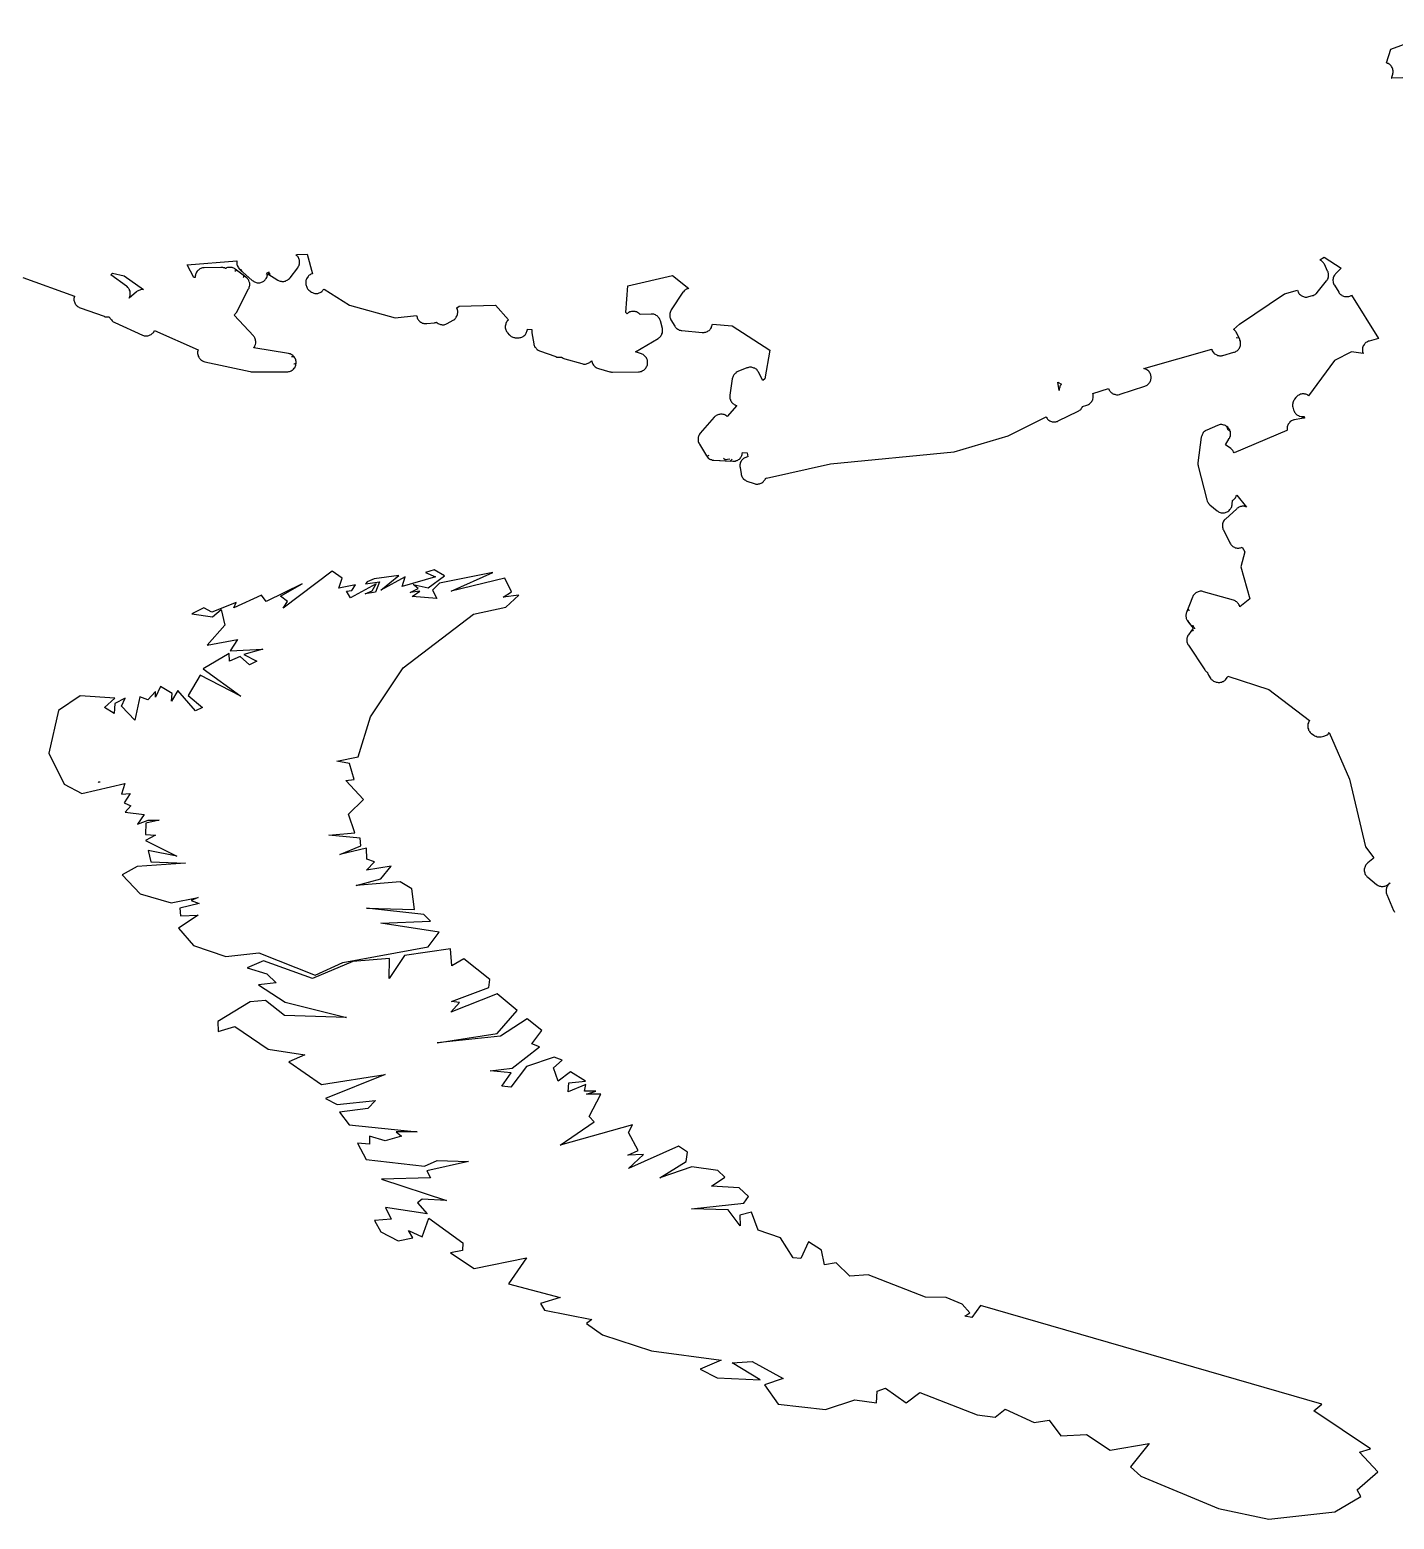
# Model space of a CAD drawing. Header units: metres. Extents: x 0 to 1325, y -1 to 773.
# Drawn here: x 850.8 to 917.4, y 24.1 to 96.8 of the extents above; entities that cross this region are included whole.
import ezdxf

# ---------------------------------------------------------------- set-up
doc = ezdxf.new("R2010")
doc.units = ezdxf.units.M

msp = doc.modelspace()

# ---------------------------------------------------------------- linework, layer by layer
at = {"layer": 'CUT'}
for points in [[(917.8, 94.458), (917.25, 94.428), (917.26, 94.438), (917.27, 94.488), (917.31, 94.628), (917.32, 94.668), (917.33, 94.708), (917.33, 94.758), (917.33, 94.798), (917.32, 94.838), (917.31, 94.878), (917.29, 94.918), (917.28, 94.958), (917.25, 94.998), (917.23, 95.038), (917.2, 95.068), (917.17, 95.098), (917.13, 95.118), (917.09, 95.148), (917.06, 95.158), (917.01, 95.178), (917.21, 95.858), (919.78, 96.798)], [(850.42, 84.708), (852.95, 83.798), (852.94, 83.768), (852.93, 83.728), (852.92, 83.678), (852.92, 83.638), (852.92, 83.588), (852.93, 83.548), (852.94, 83.508), (852.96, 83.458), (852.98, 83.418), (853.01, 83.388), (853.03, 83.348), (853.07, 83.318), (853.1, 83.288), (853.14, 83.268), (853.18, 83.238), (853.22, 83.228), (854.39, 82.808), (854.43, 82.788), (854.47, 82.788), (854.52, 82.778), (854.56, 82.778), (854.6, 82.778), (854.62, 82.778), (854.75, 82.628), (854.78, 82.588), (854.81, 82.568), (854.84, 82.538), (854.88, 82.518), (854.91, 82.498), (856.26, 81.888), (856.31, 81.868), (856.35, 81.858), (856.39, 81.848), (856.44, 81.848), (856.48, 81.848), (856.53, 81.858), (856.57, 81.868), (856.61, 81.878), (856.65, 81.898), (856.69, 81.918), (856.73, 81.948), (856.76, 81.978), (856.79, 82.008), (856.82, 82.038), (856.84, 82.078), (856.86, 82.118), (858.98, 81.168), (858.98, 81.158), (858.97, 81.118), (858.96, 81.078), (858.96, 81.028), (858.96, 80.988), (858.97, 80.948), (858.98, 80.898), (858.99, 80.858), (859.01, 80.818), (859.03, 80.778), (859.06, 80.748), (859.09, 80.718), (859.12, 80.688), (859.15, 80.658), (859.19, 80.638), (859.23, 80.618), (859.27, 80.598), (859.31, 80.588), (861.53, 80.108), (861.58, 80.098), (861.63, 80.098), (863.32, 80.098), (863.36, 80.098), (863.41, 80.108), (863.45, 80.118), (863.49, 80.128), (863.53, 80.148), (863.57, 80.178), (863.61, 80.198), (863.64, 80.228), (863.67, 80.268), (863.7, 80.298), (863.72, 80.338), (863.74, 80.378), (863.75, 80.418), (863.76, 80.468), (863.77, 80.508), (863.77, 80.558), (863.77, 80.598), (863.76, 80.648), (863.75, 80.688), (863.73, 80.728), (863.71, 80.768), (863.69, 80.808), (863.66, 80.838), (863.63, 80.878), (863.6, 80.898), (863.56, 80.928), (863.52, 80.948), (863.48, 80.968), (863.44, 80.978), (863.39, 80.988), (861.7, 81.268), (861.71, 81.278), (861.74, 81.318), (861.76, 81.358), (861.77, 81.398), (861.79, 81.438), (861.8, 81.488), (861.8, 81.528), (861.8, 81.578), (861.79, 81.618), (861.79, 81.658), (861.77, 81.708), (861.75, 81.748), (861.73, 81.788), (861.71, 81.818), (861.68, 81.858), (860.74, 82.858), (860.77, 82.888), (860.8, 82.928), (860.83, 82.958), (860.85, 82.998), (861.45, 84.148), (861.47, 84.188), (861.48, 84.238), (861.49, 84.278), (861.5, 84.318), (861.5, 84.368), (861.5, 84.418), (861.49, 84.458), (861.48, 84.498), (861.46, 84.548), (861.44, 84.588), (861.41, 84.618), (861.39, 84.658), (861.35, 84.688), (861.32, 84.718), (860.8, 85.108), (860.76, 85.138), (860.72, 85.158), (860.68, 85.168), (860.64, 85.188), (860.59, 85.198), (860.55, 85.198), (860.5, 85.198), (860.46, 85.188), (860.42, 85.188), (860.37, 85.168), (860.33, 85.148), (860.32, 85.148), (860.27, 85.168), (860.23, 85.178), (860.19, 85.188), (860.14, 85.198), (860.1, 85.198), (859.28, 85.178), (859.24, 85.178), (859.19, 85.168), (859.15, 85.158), (859.11, 85.138), (859.07, 85.118), (859.03, 85.098), (859, 85.068), (858.97, 85.038), (858.94, 85.008), (858.91, 84.968), (858.89, 84.928), (858.87, 84.888), (858.86, 84.848), (858.85, 84.808), (858.84, 84.768), (858.84, 84.718), (858.84, 84.708), (858.77, 84.708), (858.45, 85.328), (860.88, 85.508), (860.87, 85.458), (860.87, 85.418), (860.87, 85.368), (860.88, 85.328), (860.9, 85.288), (860.91, 85.248), (860.94, 85.208), (860.96, 85.168), (860.99, 85.128), (861.02, 85.098), (861.63, 84.558), (861.67, 84.538), (861.7, 84.508), (861.74, 84.488), (861.78, 84.478), (861.82, 84.458), (861.86, 84.448), (861.91, 84.448), (861.95, 84.448), (861.99, 84.448), (862.04, 84.458), (862.08, 84.468), (862.12, 84.488), (862.16, 84.508), (862.19, 84.528), (862.23, 84.558), (862.26, 84.588), (862.28, 84.618), (862.31, 84.658), (862.33, 84.698), (862.35, 84.738), (862.36, 84.778), (862.39, 84.888), (862.87, 84.578), (862.9, 84.558), (862.94, 84.538), (862.99, 84.528), (863.03, 84.518), (863.07, 84.508), (863.12, 84.508), (863.16, 84.508), (863.21, 84.518), (863.25, 84.528), (863.29, 84.548), (863.33, 84.568), (863.37, 84.588), (863.4, 84.618), (863.44, 84.648), (863.47, 84.678), (863.85, 85.168), (863.87, 85.208), (863.89, 85.248), (863.91, 85.288), (863.92, 85.328), (863.93, 85.368), (863.94, 85.418), (863.94, 85.458), (863.94, 85.498), (863.93, 85.548), (863.92, 85.588), (863.9, 85.628), (863.88, 85.668), (863.86, 85.708), (863.83, 85.738), (863.8, 85.768), (863.77, 85.798), (863.79, 85.818), (864.31, 85.838), (864.57, 84.888), (864.53, 84.878), (864.49, 84.858), (864.45, 84.838), (864.41, 84.808), (864.38, 84.778), (864.35, 84.748), (864.32, 84.708), (864.3, 84.678), (864.28, 84.638), (864.26, 84.588), (864.25, 84.548), (864.24, 84.508), (864.24, 84.458), (864.24, 84.418), (864.25, 84.368), (864.26, 84.318), (864.27, 84.278), (864.29, 84.228), (864.31, 84.188), (864.33, 84.148), (864.36, 84.108), (864.39, 84.078), (864.43, 84.048), (864.47, 84.018), (864.52, 83.988), (864.56, 83.968), (864.6, 83.958), (864.64, 83.938), (864.68, 83.928), (864.73, 83.928), (864.77, 83.928), (864.82, 83.928), (864.86, 83.938), (864.9, 83.958), (864.94, 83.968), (864.98, 83.988), (865.02, 84.018), (865.05, 84.048), (865.08, 84.078), (865.11, 84.108), (865.13, 84.138), (866.38, 83.348), (868.6, 82.728), (869.65, 82.848), (869.66, 82.818), (869.67, 82.768), (869.68, 82.728), (869.7, 82.688), (869.72, 82.648), (869.75, 82.618), (869.78, 82.578), (869.81, 82.548), (869.85, 82.528), (869.89, 82.498), (869.93, 82.478), (869.97, 82.468), (870.01, 82.458), (870.06, 82.448), (870.1, 82.448), (870.15, 82.448), (870.52, 82.488), (870.56, 82.498), (870.61, 82.508), (870.62, 82.518), (870.66, 82.488), (870.7, 82.458), (870.74, 82.438), (870.78, 82.428), (870.82, 82.408), (870.86, 82.408), (870.9, 82.398), (870.95, 82.398), (870.99, 82.398), (871.03, 82.408), (871.07, 82.418), (871.11, 82.438), (871.15, 82.458), (871.43, 82.618), (871.47, 82.638), (871.51, 82.668), (871.54, 82.698), (871.57, 82.738), (871.59, 82.768), (871.61, 82.808), (871.63, 82.848), (871.64, 82.888), (871.65, 82.938), (871.66, 82.978), (871.66, 83.028), (871.66, 83.068), (871.65, 83.108), (871.64, 83.158), (871.62, 83.198), (871.61, 83.228), (871.73, 83.298), (873.51, 83.348), (874.14, 82.638), (874.11, 82.608), (874.08, 82.578), (874.05, 82.538), (874.03, 82.498), (874.01, 82.458), (874, 82.418), (873.99, 82.378), (873.98, 82.328), (873.98, 82.288), (873.98, 82.238), (873.99, 82.198), (874, 82.148), (874.02, 82.108), (874.04, 82.068), (874.07, 82.038), (874.09, 81.998), (874.17, 81.908), (874.2, 81.878), (874.24, 81.848), (874.27, 81.828), (874.31, 81.808), (874.35, 81.788), (874.39, 81.778), (874.43, 81.768), (874.47, 81.758), (874.51, 81.758), (874.61, 81.758), (874.65, 81.758), (874.7, 81.768), (874.74, 81.778), (874.78, 81.788), (874.82, 81.808), (874.86, 81.828), (874.89, 81.858), (874.93, 81.888), (874.96, 81.918), (874.98, 81.958), (875, 81.988), (875.02, 82.028), (875.04, 82.068), (875.05, 82.118), (875.06, 82.158), (875.06, 82.178), (875.28, 82.168), (875.27, 82.138), (875.27, 82.088), (875.27, 82.048), (875.28, 81.998), (875.37, 81.468), (875.38, 81.428), (875.39, 81.388), (875.41, 81.348), (875.43, 81.308), (875.45, 81.278), (875.48, 81.248), (875.51, 81.218), (875.54, 81.188), (875.58, 81.158), (875.62, 81.138), (875.65, 81.128), (876.44, 80.838), (876.49, 80.818), (876.53, 80.818), (876.57, 80.808), (876.62, 80.808), (876.66, 80.808), (876.71, 80.818), (876.73, 80.818), (876.76, 80.788), (876.8, 80.768), (876.84, 80.748), (876.89, 80.738), (877.72, 80.498), (877.76, 80.488), (877.8, 80.478), (877.85, 80.478), (877.89, 80.478), (877.94, 80.488), (877.98, 80.498), (878.02, 80.518), (878.06, 80.538), (878.1, 80.558), (878.13, 80.588), (878.17, 80.618), (878.2, 80.638), (878.21, 80.598), (878.22, 80.548), (878.24, 80.508), (878.26, 80.468), (878.28, 80.428), (878.31, 80.398), (878.34, 80.368), (878.37, 80.338), (878.41, 80.308), (878.44, 80.288), (878.48, 80.268), (878.53, 80.258), (879.09, 80.098), (879.13, 80.088), (879.17, 80.078), (879.22, 80.078), (880.49, 80.098), (880.53, 80.098), (880.58, 80.108), (880.62, 80.118), (880.66, 80.138), (880.7, 80.158), (880.74, 80.178), (880.77, 80.208), (880.81, 80.238), (880.84, 80.278), (880.86, 80.308), (880.88, 80.348), (880.9, 80.388), (880.92, 80.438), (880.92, 80.478), (880.93, 80.518), (880.93, 80.568), (880.93, 80.608), (880.92, 80.658), (880.9, 80.698), (880.89, 80.738), (880.87, 80.778), (880.84, 80.818), (880.81, 80.848), (880.78, 80.878), (880.75, 80.908), (880.71, 80.938), (880.67, 80.958), (880.63, 80.978), (880.34, 81.078), (881.44, 81.718), (881.47, 81.748), (881.51, 81.768), (881.54, 81.798), (881.57, 81.838), (881.59, 81.878), (881.62, 81.918), (881.63, 81.958), (881.65, 81.998), (881.65, 82.038), (881.66, 82.088), (881.66, 82.128), (881.66, 82.178), (881.65, 82.218), (881.56, 82.578), (881.54, 82.618), (881.53, 82.658), (881.51, 82.698), (881.48, 82.738), (881.45, 82.768), (881.42, 82.798), (881.39, 82.828), (881.35, 82.848), (881.31, 82.878), (881.27, 82.888), (881.23, 82.908), (881.19, 82.908), (881.15, 82.918), (881.1, 82.918), (880.57, 82.898), (880.55, 82.918), (880.52, 82.948), (880.48, 82.968), (880.44, 82.998), (880.4, 83.018), (880.36, 83.028), (880.32, 83.038), (880.28, 83.048), (880.23, 83.048), (880.19, 83.048), (880.14, 83.038), (880.1, 83.028), (880.06, 83.018), (880.02, 82.998), (879.98, 82.978), (879.95, 82.948), (879.93, 82.928), (879.86, 82.998), (879.97, 84.288), (882.14, 84.798), (882.94, 84.168), (882.89, 84.158), (882.85, 84.138), (882.81, 84.128), (882.78, 84.098), (882.74, 84.078), (882.71, 84.048), (882.68, 84.008), (882.65, 83.978), (882.08, 83.118), (882.06, 83.078), (882.04, 83.038), (882.03, 82.998), (882.02, 82.948), (882.01, 82.908), (882.01, 82.858), (882.01, 82.818), (882.02, 82.768), (882.03, 82.728), (882.05, 82.678), (882.07, 82.638), (882.25, 82.328), (882.27, 82.298), (882.3, 82.258), (882.33, 82.228), (882.36, 82.208), (882.4, 82.178), (882.44, 82.158), (882.47, 82.138), (882.52, 82.128), (882.56, 82.118), (882.6, 82.108), (883.6, 82.018), (883.64, 82.018), (883.69, 82.018), (883.73, 82.028), (883.77, 82.038), (883.81, 82.048), (883.85, 82.068), (883.89, 82.098), (883.93, 82.118), (883.96, 82.148), (883.99, 82.178), (884.01, 82.218), (884.04, 82.258), (884.05, 82.288), (884.07, 82.338), (884.08, 82.378), (884.09, 82.418), (884.09, 82.428), (885.05, 82.338), (886.9, 81.148), (886.66, 79.758), (886.56, 79.678), (886.35, 80.078), (886.33, 80.118), (886.3, 80.148), (886.27, 80.188), (886.24, 80.218), (886.2, 80.238), (886.16, 80.268), (886.12, 80.278), (886.08, 80.298), (886.04, 80.308), (886, 80.318), (885.95, 80.318), (885.91, 80.318), (885.86, 80.308), (885.82, 80.298), (885.78, 80.288), (885.34, 80.108), (885.3, 80.088), (885.26, 80.068), (885.23, 80.038), (885.2, 80.008), (885.17, 79.978), (885.14, 79.948), (885.12, 79.918), (885.1, 79.878), (885.09, 79.838), (885.07, 79.798), (885.06, 79.758), (884.94, 78.958), (884.94, 78.908), (884.94, 78.868), (884.95, 78.818), (884.95, 78.778), (884.97, 78.738), (884.98, 78.698), (885.01, 78.658), (885.03, 78.618), (885.06, 78.578), (885.09, 78.548), (885.13, 78.528), (885.16, 78.498), (885.2, 78.478), (885.25, 78.458), (885.28, 78.448), (884.81, 77.918), (884.78, 77.948), (884.74, 77.968), (884.7, 77.988), (884.66, 78.008), (884.62, 78.018), (884.57, 78.028), (884.53, 78.028), (884.49, 78.028), (884.44, 78.018), (884.4, 78.008), (884.36, 77.998), (884.32, 77.978), (884.28, 77.958), (884.24, 77.938), (884.21, 77.908), (884.18, 77.878), (883.5, 77.098), (883.47, 77.058), (883.45, 77.018), (883.43, 76.988), (883.41, 76.938), (883.4, 76.898), (883.39, 76.858), (883.39, 76.818), (883.39, 76.768), (883.4, 76.728), (883.4, 76.688), (883.42, 76.638), (883.44, 76.598), (883.46, 76.558), (883.81, 75.988), (883.83, 75.958), (883.86, 75.928), (883.89, 75.888), (883.92, 75.868), (883.96, 75.838), (884, 75.818), (884.04, 75.808), (884.08, 75.788), (884.12, 75.788), (884.17, 75.778), (885.09, 75.728), (885.13, 75.728), (885.17, 75.728), (885.22, 75.738), (885.26, 75.758), (885.3, 75.768), (885.34, 75.788), (885.37, 75.818), (885.41, 75.838), (885.44, 75.868), (885.47, 75.908), (885.49, 75.938), (885.51, 75.978), (885.53, 76.018), (885.54, 76.058), (885.55, 76.108), (885.56, 76.148), (885.56, 76.158), (885.79, 76.148), (885.82, 75.938), (885.81, 75.938), (885.76, 75.928), (885.72, 75.918), (885.68, 75.898), (885.64, 75.878), (885.61, 75.858), (885.57, 75.828), (885.54, 75.798), (885.51, 75.758), (885.49, 75.728), (885.47, 75.688), (885.45, 75.648), (885.44, 75.598), (885.43, 75.558), (885.43, 75.518), (885.43, 75.468), (885.44, 75.428), (885.49, 75.118), (885.49, 75.078), (885.51, 75.028), (885.53, 74.988), (885.55, 74.948), (885.57, 74.918), (885.6, 74.878), (885.63, 74.848), (885.67, 74.828), (885.7, 74.798), (885.74, 74.778), (885.78, 74.758), (886.13, 74.638), (886.18, 74.628), (886.22, 74.618), (886.26, 74.618), (886.31, 74.618), (886.35, 74.628), (886.39, 74.628), (886.43, 74.648), (886.47, 74.658), (886.51, 74.678), (886.55, 74.708), (886.58, 74.738), (886.61, 74.768), (886.64, 74.798), (886.67, 74.838), (886.69, 74.878), (886.7, 74.918), (886.74, 74.908), (889.85, 75.598), (895.89, 76.188), (898.53, 76.978), (900.38, 77.898), (900.38, 77.888), (900.4, 77.858), (900.43, 77.818), (900.46, 77.788), (900.49, 77.758), (900.52, 77.728), (900.56, 77.708), (900.6, 77.688), (900.64, 77.668), (900.68, 77.658), (900.72, 77.648), (900.77, 77.648), (900.81, 77.648), (900.86, 77.658), (900.9, 77.668), (900.94, 77.678), (900.98, 77.698), (901.95, 78.178), (901.99, 78.198), (902.02, 78.218), (902.06, 78.248), (902.09, 78.278), (902.12, 78.318), (902.14, 78.358), (902.16, 78.398), (902.38, 78.468), (902.42, 78.488), (902.46, 78.508), (902.5, 78.528), (902.53, 78.558), (902.56, 78.588), (902.59, 78.618), (902.62, 78.648), (902.64, 78.688), (902.66, 78.728), (902.67, 78.768), (902.68, 78.818), (902.69, 78.858), (902.69, 78.898), (902.69, 78.948), (902.68, 78.988), (902.67, 79.028), (902.67, 79.038), (903.43, 79.288), (903.45, 79.248), (903.47, 79.208), (903.49, 79.168), (903.52, 79.138), (903.55, 79.108), (903.58, 79.078), (903.62, 79.048), (903.65, 79.028), (903.69, 79.008), (903.74, 78.998), (903.78, 78.988), (903.82, 78.978), (903.87, 78.978), (903.91, 78.978), (903.96, 78.988), (904, 78.998), (905.2, 79.388), (905.24, 79.408), (905.28, 79.428), (905.32, 79.448), (905.35, 79.478), (905.38, 79.508), (905.41, 79.538), (905.44, 79.568), (905.46, 79.608), (905.48, 79.648), (905.49, 79.688), (905.5, 79.738), (905.51, 79.778), (905.51, 79.818), (905.51, 79.868), (905.5, 79.908), (905.49, 79.948), (905.48, 79.988), (905.46, 80.028), (905.43, 80.068), (905.41, 80.108), (905.38, 80.138), (905.35, 80.168), (905.31, 80.188), (905.27, 80.218), (905.23, 80.228), (905.19, 80.248), (905.15, 80.258), (908.47, 81.208), (908.47, 81.198), (908.48, 81.158), (908.5, 81.118), (908.52, 81.078), (908.55, 81.048), (908.58, 81.008), (908.61, 80.978), (908.65, 80.958), (908.68, 80.938), (908.72, 80.918), (908.76, 80.898), (908.81, 80.888), (908.85, 80.878), (908.89, 80.878), (908.94, 80.878), (908.98, 80.888), (909.02, 80.898), (909.55, 81.048), (909.59, 81.058), (909.63, 81.078), (909.67, 81.098), (909.71, 81.128), (909.74, 81.148), (909.77, 81.188), (909.8, 81.218), (909.82, 81.258), (909.84, 81.298), (909.86, 81.338), (909.87, 81.378), (909.88, 81.418), (909.88, 81.458), (909.88, 81.508), (909.87, 81.548), (909.87, 81.588), (909.85, 81.638), (909.84, 81.678), (909.69, 81.988), (909.66, 82.028), (909.64, 82.058), (909.61, 82.098), (909.58, 82.128), (909.54, 82.158), (909.82, 82.428), (912.02, 83.898), (912.66, 84.078), (912.67, 84.038), (912.69, 83.998), (912.71, 83.958), (912.73, 83.918), (912.76, 83.888), (912.8, 83.858), (912.83, 83.828), (912.87, 83.808), (912.91, 83.788), (912.95, 83.768), (912.99, 83.758), (913.03, 83.748), (913.08, 83.748), (913.12, 83.748), (913.17, 83.758), (913.21, 83.768), (913.39, 83.818), (913.43, 83.828), (913.48, 83.848), (913.52, 83.868), (913.55, 83.898), (913.59, 83.928), (913.62, 83.968), (914.08, 84.538), (914.11, 84.568), (914.13, 84.608), (914.15, 84.648), (914.16, 84.688), (914.17, 84.728), (914.18, 84.768), (914.18, 84.808), (914.18, 84.848), (914.17, 84.898), (914.16, 84.938), (914.15, 84.978), (914.13, 85.018), (913.97, 85.348), (913.95, 85.388), (913.93, 85.418), (913.9, 85.458), (913.87, 85.488), (913.83, 85.518), (913.79, 85.538), (913.75, 85.558), (913.96, 85.688), (914.79, 85.158), (914.78, 85.148), (914.75, 85.118), (914.52, 84.878), (914.49, 84.848), (914.46, 84.808), (914.44, 84.768), (914.42, 84.728), (914.4, 84.678), (914.4, 84.638), (914.39, 84.588), (914.39, 84.548), (914.4, 84.498), (914.4, 84.458), (914.42, 84.408), (914.44, 84.368), (914.46, 84.328), (914.68, 83.978), (914.7, 83.938), (914.73, 83.908), (914.76, 83.878), (914.8, 83.848), (914.83, 83.828), (914.87, 83.808), (914.91, 83.788), (914.95, 83.778), (915, 83.768), (915.04, 83.768), (915.08, 83.768), (915.13, 83.768), (915.17, 83.778), (915.21, 83.798), (915.25, 83.808), (915.29, 83.828), (915.3, 83.838), (916.61, 81.728), (916.16, 81.598), (916.12, 81.588), (916.08, 81.568), (916.04, 81.548), (916, 81.528), (915.97, 81.498), (915.94, 81.468), (915.91, 81.428), (915.89, 81.388), (915.87, 81.358), (915.85, 81.318), (915.84, 81.268), (915.83, 81.228), (915.83, 81.188), (915.83, 81.138), (915.84, 81.098), (915.84, 81.058), (915.86, 81.018), (915.87, 80.998), (915.3, 81.078), (914.46, 80.648), (913.2, 78.928), (913.18, 78.948), (913.15, 78.968), (913.11, 78.988), (913.06, 78.998), (913.02, 79.008), (912.98, 79.018), (912.93, 79.018), (912.89, 79.018), (912.84, 79.008), (912.8, 78.998), (912.76, 78.978), (912.72, 78.958), (912.68, 78.938), (912.65, 78.908), (912.61, 78.878), (912.58, 78.848), (912.51, 78.758), (912.49, 78.718), (912.47, 78.678), (912.45, 78.638), (912.43, 78.588), (912.43, 78.548), (912.42, 78.508), (912.42, 78.458), (912.42, 78.418), (912.43, 78.368), (912.46, 78.248), (912.48, 78.208), (912.49, 78.168), (912.51, 78.128), (912.54, 78.088), (912.56, 78.058), (912.59, 78.028), (912.63, 77.998), (912.66, 77.978), (912.7, 77.958), (912.74, 77.938), (912.78, 77.928), (912.83, 77.918), (912.87, 77.908), (912.91, 77.908), (912.96, 77.908), (912.98, 77.918), (913, 77.828), (912.98, 77.828), (912.94, 77.828), (912.89, 77.828), (912.85, 77.818), (912.52, 77.758), (912.48, 77.748), (912.44, 77.738), (912.4, 77.718), (912.36, 77.698), (912.32, 77.668), (912.29, 77.648), (912.26, 77.608), (912.23, 77.578), (912.21, 77.538), (912.19, 77.498), (912.17, 77.458), (912.16, 77.418), (912.15, 77.378), (912.15, 77.328), (912.15, 77.288), (912.16, 77.248), (912.13, 77.238), (909.56, 76.148), (909.54, 76.188), (909.52, 76.228), (909.5, 76.258), (909.47, 76.288), (909.44, 76.318), (909.41, 76.348), (909.15, 76.538), (909.33, 76.838), (909.35, 76.878), (909.36, 76.918), (909.38, 76.958), (909.39, 77.008), (909.39, 77.048), (909.39, 77.088), (909.39, 77.138), (909.38, 77.178), (909.36, 77.218), (909.35, 77.258), (909.33, 77.298), (909.3, 77.328), (909.28, 77.368), (909.25, 77.398), (909.21, 77.428), (909.18, 77.448), (909.14, 77.468), (909.1, 77.488), (909.06, 77.498), (909.02, 77.508), (908.97, 77.518), (908.93, 77.518), (908.89, 77.518), (908.84, 77.508), (908.8, 77.498), (908.76, 77.478), (908.23, 77.248), (908.19, 77.228), (908.16, 77.208), (908.12, 77.188), (908.09, 77.158), (908.06, 77.128), (908.04, 77.088), (908.02, 77.058), (908, 77.018), (907.98, 76.978), (907.97, 76.938), (907.96, 76.898), (907.8, 75.658), (907.8, 75.618), (907.8, 75.568), (907.81, 75.528), (907.81, 75.488), (908.23, 73.838), (908.25, 73.788), (908.27, 73.748), (908.29, 73.708), (908.32, 73.668), (908.35, 73.638), (908.38, 73.598), (908.73, 73.308), (908.77, 73.288), (908.8, 73.258), (908.84, 73.248), (908.89, 73.228), (908.93, 73.218), (908.97, 73.208), (909.01, 73.208), (909.06, 73.208), (909.1, 73.218), (909.14, 73.228), (909.18, 73.238), (909.22, 73.258), (909.26, 73.278), (909.3, 73.308), (909.33, 73.328), (909.36, 73.368), (909.39, 73.398), (909.41, 73.438), (909.43, 73.478), (909.45, 73.518), (909.46, 73.558), (909.47, 73.598), (909.47, 73.638), (909.48, 73.818), (909.5, 73.828), (909.54, 73.848), (909.57, 73.878), (909.6, 73.918), (909.63, 73.948), (909.65, 73.988), (909.67, 74.028), (909.69, 74.068), (910.17, 73.488), (910.13, 73.508), (910.09, 73.518), (910.05, 73.528), (910.01, 73.528), (909.96, 73.528), (909.92, 73.518), (909.88, 73.518), (909.84, 73.498), (909.8, 73.488), (909.76, 73.458), (909.72, 73.438), (909.69, 73.408), (909.14, 72.908), (909.11, 72.878), (909.08, 72.848), (909.05, 72.808), (909.03, 72.768), (909.01, 72.728), (909, 72.678), (908.99, 72.638), (908.99, 72.598), (908.99, 72.548), (909, 72.508), (909.01, 72.458), (909.02, 72.418), (909.04, 72.378), (909.36, 71.738), (909.38, 71.698), (909.41, 71.658), (909.43, 71.628), (909.47, 71.598), (909.5, 71.568), (909.54, 71.548), (909.58, 71.528), (909.62, 71.508), (909.66, 71.498), (909.71, 71.488), (909.75, 71.488), (909.8, 71.488), (909.84, 71.498), (909.88, 71.508), (909.93, 71.518), (909.96, 71.538), (910.08, 71.298), (909.89, 70.568), (910.33, 69.008), (909.84, 68.628), (909.84, 68.648), (909.82, 68.688), (909.8, 68.728), (909.78, 68.768), (909.75, 68.798), (909.72, 68.828), (909.69, 68.858), (909.65, 68.888), (909.62, 68.908), (909.58, 68.928), (909.53, 68.938), (908.07, 69.358), (908.03, 69.368), (907.99, 69.378), (907.94, 69.378), (907.9, 69.378), (907.86, 69.368), (907.81, 69.358), (907.77, 69.338), (907.73, 69.318), (907.69, 69.298), (907.66, 69.268), (907.63, 69.238), (907.6, 69.208), (907.57, 69.168), (907.55, 69.128), (907.53, 69.088), (907.24, 68.348), (907.23, 68.308), (907.22, 68.268), (907.21, 68.228), (907.21, 68.188), (907.21, 68.148), (907.22, 68.108), (907.23, 68.058), (907.24, 68.018), (907.26, 67.988), (907.28, 67.948), (907.3, 67.908), (907.56, 67.578), (907.33, 67.248), (907.31, 67.218), (907.29, 67.178), (907.27, 67.128), (907.26, 67.088), (907.25, 67.048), (907.25, 66.998), (907.25, 66.958), (907.26, 66.908), (907.27, 66.868), (907.28, 66.828), (907.3, 66.788), (907.33, 66.748), (908.13, 65.548), (908.15, 65.518), (908.18, 65.478), (908.21, 65.448), (908.25, 65.428), (908.27, 65.418), (908.27, 65.398), (908.28, 65.358), (908.29, 65.318), (908.31, 65.278), (908.34, 65.238), (908.4, 65.148), (908.42, 65.108), (908.45, 65.078), (908.49, 65.048), (908.52, 65.018), (908.56, 64.998), (908.6, 64.978), (908.65, 64.958), (908.69, 64.948), (908.74, 64.938), (908.78, 64.928), (908.82, 64.928), (908.87, 64.928), (908.91, 64.938), (908.95, 64.948), (909, 64.968), (909.04, 64.978), (909.07, 65.008), (909.11, 65.028), (909.14, 65.058), (909.17, 65.098), (909.2, 65.128), (909.22, 65.168), (909.24, 65.208), (909.25, 65.238), (911.26, 64.578), (913.25, 63.068), (913.22, 63.028), (913.2, 62.988), (913.19, 62.948), (913.17, 62.908), (913.16, 62.858), (913.16, 62.818), (913.16, 62.778), (913.17, 62.728), (913.17, 62.688), (913.19, 62.648), (913.2, 62.598), (913.23, 62.568), (913.25, 62.528), (913.28, 62.488), (913.31, 62.458), (913.35, 62.438), (913.46, 62.358), (913.49, 62.328), (913.53, 62.308), (913.57, 62.298), (913.61, 62.278), (913.65, 62.278), (913.69, 62.268), (913.74, 62.268), (913.78, 62.268), (913.82, 62.278), (913.95, 62.308), (913.99, 62.318), (914.03, 62.338), (914.07, 62.358), (914.11, 62.378), (914.15, 62.408), (914.18, 62.438), (914.21, 62.478), (915.2, 60.208), (915.98, 56.908), (916.39, 56.358), (916.37, 56.348), (916.34, 56.318), (916.09, 56.118), (916.06, 56.088), (916.03, 56.058), (916, 56.018), (915.98, 55.988), (915.96, 55.948), (915.94, 55.898), (915.93, 55.858), (915.92, 55.818), (915.92, 55.768), (915.92, 55.728), (915.93, 55.678), (915.94, 55.638), (915.95, 55.598), (915.97, 55.558), (916, 55.518), (916.02, 55.478), (916.05, 55.448), (916.09, 55.418), (916.52, 55.068), (916.55, 55.048), (916.59, 55.018), (916.63, 54.998), (916.67, 54.988), (916.71, 54.978), (916.75, 54.968), (916.8, 54.968), (916.84, 54.968), (916.89, 54.978), (916.93, 54.988), (916.97, 54.998), (917.01, 55.018), (917.05, 55.038), (917.08, 55.068), (917.11, 55.098), (917.14, 55.128), (917.15, 55.138), (917.17, 55.118), (917.13, 55.088), (917.1, 55.058), (917.07, 55.028), (917.05, 54.988), (917.03, 54.948), (917.01, 54.908), (917, 54.868), (916.99, 54.828), (916.98, 54.788), (916.98, 54.738), (916.98, 54.698), (916.99, 54.658), (917, 54.608), (917.02, 54.568), (917.35, 53.798), (917.37, 53.758), (917.39, 53.718)]]:
    msp.add_lwpolyline(points, dxfattribs=at)
for points in [[(856.32, 84.108), (856.3, 84.108), (856.26, 84.108), (856.22, 84.108), (856.17, 84.098), (856.13, 84.088), (856.09, 84.068), (856.05, 84.048), (856.01, 84.028), (855.98, 83.998), (855.61, 83.688), (855.63, 83.728), (855.65, 83.768), (855.66, 83.818), (855.67, 83.858), (855.67, 83.898), (855.67, 83.948), (855.66, 83.988), (855.66, 84.028), (855.64, 84.078), (855.63, 84.118), (855.6, 84.148), (855.58, 84.188), (855.55, 84.218), (855.52, 84.258), (855.49, 84.278), (854.72, 84.838), (854.8, 84.918), (855.37, 84.788), (856.32, 84.108)], [(901.1, 79.468), (901.08, 79.428), (901.06, 79.388), (901.05, 79.348), (901.04, 79.298), (901.03, 79.258), (901.02, 79.178), (900.95, 79.598), (901.13, 79.498), (901.1, 79.468)], [(853.31, 59.498), (855.4, 59.998), (855.24, 59.468), (855.67, 59.508), (855.37, 59.048), (855.7, 58.908), (855.42, 58.598), (856.35, 58.478), (856.03, 58.008), (856.55, 58.208), (857.08, 58.198), (856.43, 58.058), (856.41, 57.508), (856.91, 57.478), (856.42, 57.208), (857.95, 56.438), (856.55, 56.728), (856.67, 56.168), (858.37, 56.098), (856.01, 55.948), (855.27, 55.528), (856.16, 54.598), (857.67, 54.168), (858.98, 54.428), (858.65, 54.288), (859.03, 54.138), (858.09, 53.908), (858.13, 53.538), (858.98, 53.558), (858.02, 52.928), (858.76, 52.088), (860.34, 51.538), (861.95, 51.728), (864.69, 50.638), (866.05, 51.248), (870.21, 52.018), (870.75, 52.728), (867.91, 53.178), (870.33, 53.278), (870, 53.598), (867.2, 53.898), (869.54, 53.838), (869.42, 54.858), (868.84, 55.198), (866.7, 55.008), (867.91, 55.338), (868.41, 55.958), (867.2, 55.768), (867.59, 56.168), (867.22, 56.298), (867.21, 56.838), (865.91, 56.528), (866.93, 56.948), (866.9, 57.328), (865.36, 57.478), (866.64, 57.578), (866.32, 58.498), (867.05, 59.218), (866.19, 60.138), (866.6, 60.188), (866.37, 60.978), (865.76, 61.078), (866.79, 61.288), (867.4, 63.248), (869, 65.638), (872.43, 68.258), (874.01, 68.608), (874.64, 69.198), (873.88, 69.098), (874.28, 69.358), (873.96, 70.018), (871.34, 69.378), (873.38, 70.298), (870.77, 69.778), (870.43, 69.428), (870.64, 69.028), (869.44, 69.118), (869.8, 69.378), (869.34, 69.328), (869.72, 69.518), (869.49, 69.708), (870.21, 69.548), (871.02, 70.128), (870.5, 70.428), (870.09, 70.298), (870.58, 70.078), (868.94, 69.608), (869.1, 70.088), (867.91, 69.428), (868.79, 70.158), (867.58, 69.988), (867.23, 69.838), (867.15, 69.738), (867.84, 69.838), (867.65, 69.338), (867.14, 69.248), (867.48, 69.398), (867.68, 69.738), (866.42, 69.058), (866.22, 69.378), (866.48, 69.418), (866.67, 69.698), (865.85, 69.538), (866.02, 70.018), (865.53, 70.368), (863.14, 68.558), (863.34, 68.878), (863.01, 69.148), (864.07, 69.738), (862.31, 68.878), (862.08, 69.198), (860.72, 68.578), (860.84, 68.828), (859.66, 68.368), (859.26, 68.568), (858.67, 68.278), (859.69, 68.128), (860.11, 68.498), (860.29, 67.728), (859.42, 66.748), (860.9, 67.018), (860.54, 66.478), (862.15, 66.558), (861.22, 66.298), (861.85, 65.968), (861.49, 65.788), (861.04, 66.198), (860.52, 65.968), (860.5, 66.338), (859.23, 65.598), (861.07, 64.258), (859.09, 65.278), (858.5, 64.298), (859.2, 63.698), (858.85, 63.548), (857.99, 64.528), (857.68, 64.008), (857.71, 64.388), (857.14, 64.728), (856.91, 64.208), (856.91, 64.488), (856.53, 64.078), (856.13, 64.218), (855.9, 63.088), (855.24, 63.768), (855.42, 64.168), (854.92, 63.908), (854.88, 63.408), (854.41, 63.698), (854.92, 64.168), (853.23, 64.268), (852.17, 63.558), (851.69, 61.478), (852.45, 59.958), (853.31, 59.498)], [(872.19, 41.538), (870.15, 41.078), (870.33, 40.738), (867.94, 40.678), (871.11, 39.638), (869.93, 39.698), (869.7, 39.518), (870.16, 38.988), (868.13, 39.288), (868.41, 38.718), (867.6, 38.658), (867.91, 38.108), (868.75, 37.658), (869.47, 37.808), (869.25, 38.158), (869.92, 37.858), (870.25, 38.768), (871.91, 37.568), (871.89, 37.188), (871.31, 37.068), (872.46, 36.318), (875.02, 36.838), (874.13, 35.568), (876.66, 34.898), (875.7, 34.598), (875.9, 34.278), (878.2, 33.818), (877.95, 33.618), (878.73, 33.068), (881.12, 32.288), (884.52, 31.828), (883.49, 31.398), (884.32, 30.978), (886.42, 30.878), (885.06, 31.708), (886.04, 31.768), (887.55, 30.938), (886.64, 30.628), (887.3, 29.688), (889.61, 29.428), (891.04, 29.898), (892.1, 29.758), (892.13, 30.318), (892.55, 30.468), (893.56, 29.758), (894.22, 30.248), (897.02, 29.158), (897.89, 29.058), (898.39, 29.438), (899.8, 28.788), (900.54, 28.908), (901.1, 28.138), (902.36, 28.208), (903.52, 27.438), (905.41, 27.758), (904.51, 26.618), (905.01, 26.178), (908.8, 24.598), (911.26, 24.068), (914.48, 24.428), (915.75, 25.178), (915.57, 25.508), (916.58, 26.388), (915.68, 27.338), (916.23, 27.498), (913.45, 29.368), (913.84, 29.678), (897.18, 34.508), (896.76, 33.918), (896.41, 33.978), (896.66, 34.138), (896.29, 34.568), (895.5, 34.898), (894.49, 34.908), (891.7, 36.008), (890.8, 35.938), (890.13, 36.588), (889.57, 36.488), (889.42, 37.198), (888.79, 37.618), (888.41, 36.798), (888.03, 36.838), (887.41, 37.808), (886.32, 38.188), (886, 39.058), (885.43, 38.918), (885.44, 38.398), (884.86, 39.178), (883.07, 39.218), (885.62, 39.498), (885.86, 39.828), (885.4, 40.248), (884.05, 40.328), (884.7, 40.778), (884.35, 41.098), (883.09, 41.278), (881.53, 40.738), (882.81, 41.528), (882.87, 41.988), (882.43, 42.288), (879.99, 41.188), (880.72, 41.878), (879.96, 41.838), (880.47, 42.078), (879.99, 42.958), (880.19, 43.328), (876.66, 42.328), (878.32, 43.478), (878.07, 43.728), (878.65, 44.818), (877.95, 44.818), (878.4, 44.968), (877.84, 44.968), (877.92, 45.298), (877.05, 44.938), (877.08, 45.378), (877.89, 45.458), (877.16, 45.908), (876.57, 45.458), (876.33, 46.108), (876.76, 46.478), (876.37, 46.638), (875.01, 46.168), (874.25, 45.158), (873.81, 45.208), (874.26, 45.858), (873.25, 45.958), (874.31, 46.098), (875.65, 47.138), (875.27, 47.288), (875.77, 47.928), (875.05, 48.498), (873.75, 47.648), (870.66, 47.338), (873.58, 47.778), (874.56, 48.908), (873.58, 49.728), (871.32, 48.828), (871.74, 49.298), (871.36, 49.348), (873.17, 50.038), (873.23, 50.418), (871.95, 51.428), (871.37, 51.088), (871.3, 51.918), (869.06, 51.598), (868.31, 50.478), (868.33, 51.448), (866.53, 51.298), (864.56, 50.478), (862.17, 51.328), (861.37, 50.998), (862.33, 50.698), (862.79, 50.268), (861.93, 50.168), (863.24, 49.318), (866.22, 48.568), (863.2, 48.658), (862.28, 49.398), (861.52, 49.338), (859.94, 48.368), (859.97, 47.878), (860.77, 48.128), (862.41, 47.028), (864.2, 46.748), (863.42, 46.398), (865, 45.288), (868.11, 45.778), (865.21, 44.618), (865.77, 44.318), (867.64, 44.518), (867.27, 44.128), (865.89, 43.938), (866.36, 43.318), (869.67, 42.978), (868.66, 42.978), (868.91, 42.778), (868.12, 42.538), (867.35, 42.778), (867.35, 42.378), (866.77, 42.438), (867.18, 41.638), (870.04, 41.308), (870.66, 41.588), (872.19, 41.538)]]:
    msp.add_lwpolyline(points, close=True, dxfattribs=at)
at = {"layer": 'SCORE'}
for points in [[(861.18, 84.698), (861.22, 84.738), (861.21, 84.798), (860.86, 85.058), (860.84, 85.048), (860.78, 84.998)], [(861.09, 85.078), (861.03, 85.088), (861.13, 84.998), (861.09, 85.078)], [(862.3, 84.898), (862.36, 84.858), (862.38, 84.858), (862.39, 84.888), (862.46, 84.838), (862.5, 84.858), (862.45, 84.898), (862.36, 84.928), (862.34, 84.948), (862.39, 84.938), (862.42, 84.958), (862.46, 84.958), (862.47, 84.968)], [(909.67, 81.778), (909.81, 81.748), (909.75, 81.868)], [(863.71, 80.768), (863.7, 80.798), (863.69, 80.798), (863.61, 80.828), (863.54, 80.828)], [(863.66, 80.488), (863.68, 80.488), (863.75, 80.518), (863.77, 80.538), (863.77, 80.558), (863.77, 80.598), (863.76, 80.648), (863.75, 80.688), (863.73, 80.728), (863.71, 80.768)], [(909.28, 77.368), (909.25, 77.398), (909.21, 77.428), (909.19, 77.448), (909.24, 77.318), (909.37, 77.198), (909.36, 77.218), (909.35, 77.258), (909.33, 77.298), (909.3, 77.328), (909.28, 77.368)], [(883.91, 76.018), (883.82, 75.968)], [(883.82, 75.968), (883.83, 75.958), (883.86, 75.928), (883.89, 75.888), (883.92, 75.868), (883.96, 75.838), (884, 75.818), (884.04, 75.808), (884.08, 75.788), (884.12, 75.788), (884.17, 75.778), (884.99, 75.738), (885, 75.768), (885.06, 75.828)], [(884.95, 75.838), (884.71, 75.798), (884.64, 75.858)], [(907.38, 68.438), (907.37, 68.448), (907.31, 68.518), (907.24, 68.348), (907.23, 68.308)], [(907.23, 68.308), (907.22, 68.268), (907.21, 68.228), (907.21, 68.188), (907.21, 68.148), (907.22, 68.108), (907.23, 68.058), (907.24, 68.018), (907.26, 67.988), (907.28, 67.948), (907.33, 67.878), (907.33, 67.868), (907.56, 67.578), (907.51, 67.508), (907.57, 67.428)], [(907.65, 67.548), (907.64, 67.568), (907.6, 67.628), (907.57, 67.688), (907.57, 67.728)], [(854.1, 60.048), (854.13, 60.078), (854.2, 60.068)]]:
    msp.add_lwpolyline(points, dxfattribs=at)

doc.saveas('drawing.dxf')
